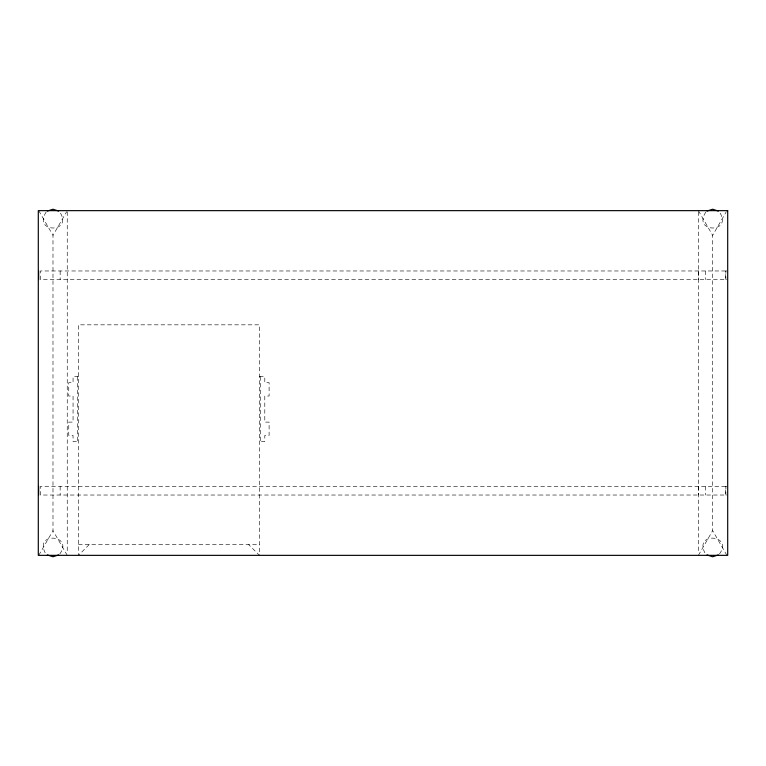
<?xml version="1.0" encoding="UTF-8"?>
<svg xmlns="http://www.w3.org/2000/svg" width="766" height="766" viewBox="0 0 766 766"><rect width="100%" height="100%" fill="white"/><g stroke="black" fill="none" stroke-linecap="round" stroke-linejoin="round"><path stroke-width="0.57" stroke-dasharray="3.83 2.87" d="M67.245 555.35L52.988 530.656L52.988 235.344L66.671 211.655M38.731 555.35L52.988 530.656M726.915 555.35L712.658 530.656L712.658 235.344L726.34 211.655M698.4 555.35L712.658 530.656M46.161 212.058C32.268 233.304 73.708 233.304 59.815 212.058M59.815 553.942C73.919 534.678 34.269 531.556 45.184 552.793M705.831 212.058C691.937 233.304 733.378 233.304 719.485 212.058M719.485 553.942C733.589 534.678 693.939 531.556 704.854 552.793M89.22 544.578L78.448 555.35L78.448 324.832L259.415 324.832L259.415 555.35L248.644 544.578M727.183 270.973L725.89 270.973L725.89 279.59L727.183 279.59M78.448 376.642L73.057 376.642L73.057 382.674L68.748 382.674L68.748 396.032L73.057 396.032L73.057 422.104L68.748 422.104L68.748 435.461L73.057 435.461L73.057 441.494L78.448 441.494M259.415 376.642L264.797 376.642L264.797 382.674L269.105 382.674L269.105 396.032L264.797 396.032L264.797 422.104L269.105 422.104L269.105 435.461L264.797 435.461L264.797 441.494L259.415 441.494M727.183 486.41L725.89 486.41L725.89 495.028L727.183 495.028M78.448 544.578L259.415 544.578M698.4 210.65L712.658 235.344M38.731 210.65L52.988 235.344M705.678 270.973L705.678 279.59M705.678 486.41L705.678 495.028M698.611 270.973L698.611 279.59M698.611 486.41L698.611 495.028M698.4 211.847L698.4 552.966M260.277 376.642L260.277 441.494M77.586 376.642L77.586 441.494M67.245 211.847L67.245 552.966M60.15 270.973L60.15 279.59M60.15 486.41L60.15 495.028M725.459 270.973L40.368 270.973L40.368 279.59L725.459 279.59L725.459 270.973M725.459 486.41L40.368 486.41L40.368 495.028L725.459 495.028L725.459 486.41"/><path stroke-width="1.15" d="M47.32 211.071L52.988 209.233L58.666 211.071M58.666 554.929L52.988 556.767L47.32 554.929M706.989 211.071L712.658 209.233L718.336 211.071M718.336 554.929L712.658 556.767L706.989 554.929M38.645 270.973L38.645 279.59M38.645 486.41L38.645 495.028M727.7 210.65L38.3 210.65L38.3 555.35L727.7 555.35L727.7 210.65"/></g></svg>
